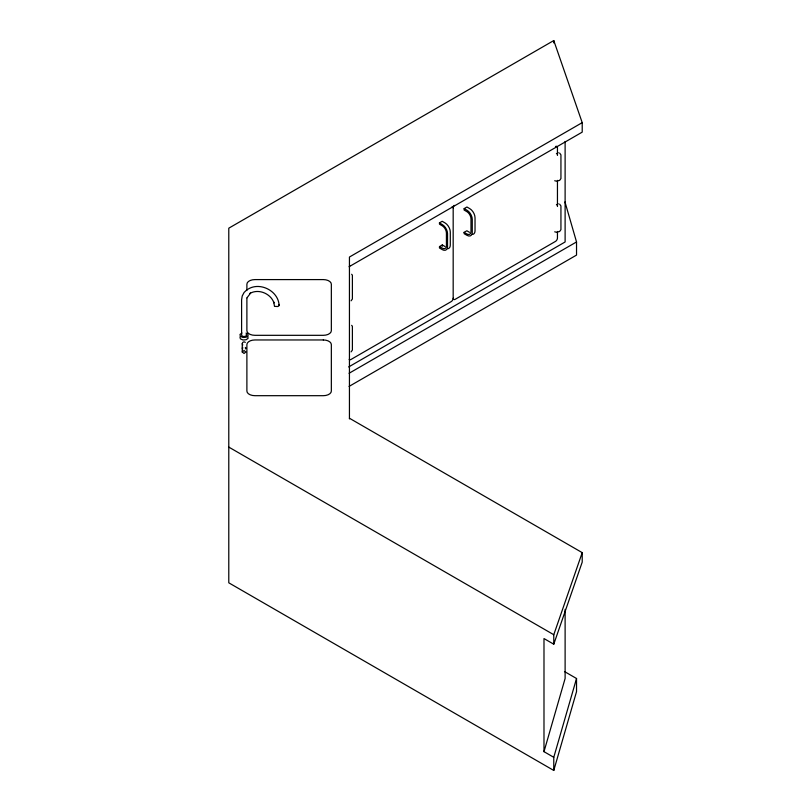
<?xml version="1.0" encoding="UTF-8"?>
<svg xmlns="http://www.w3.org/2000/svg" width="811" height="811" viewBox="0 0 811 811"><rect width="100%" height="100%" fill="white"/><g stroke="black" fill="none" stroke-linecap="round" stroke-linejoin="round"><path stroke-width="1.22" d="M444.965 246.503L442.279 244.952L439.511 246.554L439.43 247.984L442.269 249.626A7.461 4.308 60 0 0 447.53 246.585L447.53 233.639A7.461 4.308 60 0 0 442.269 224.525L439.43 222.883L442.198 221.291L445.036 222.934A7.461 4.308 60 0 1 450.298 232.037L450.298 244.993A7.461 4.308 60 0 1 447.642 248.724M442.198 246.382L442.279 244.952M472.377 234.44A7.461 4.308 60 0 0 475.033 230.709L475.033 217.754A7.461 4.308 60 0 0 469.772 208.65L466.933 207.008L464.166 208.599L464.085 210.029L466.771 211.58A5.941 3.426 60 0 1 470.988 218.899L470.988 231.48A5.941 3.426 60 0 1 466.771 233.923L464.085 232.372L466.842 230.77L469.528 232.321M349.44 266.515L582.217 132.132L582.217 122.643L553.771 40.55L228.783 228.185L228.783 582.815L553.771 770.45L553.771 757.312L543.988 751.665L565.115 678.483L565.115 609.365M553.771 757.312L576.53 678.503L564.497 671.559M553.771 770.45L576.53 691.641L576.53 678.503M543.988 751.665L543.988 638.561L553.771 644.208L553.771 634.719L582.217 552.636L349.44 418.243M553.771 644.208L582.217 562.114L582.217 552.636M242.236 351.994L244.05 350.514L245.855 351.994L244.05 353.474L242.236 351.994L242.236 343.682L242.763 342.364L244.05 341.816L245.327 342.364M246.99 297.819L250.569 293.136L249.595 293.623C258.233 288.26 270.803 293.481 273.976 302.909L273.733 301.966L274.503 306.376L277.93 306.517L279.106 305.554C278.68 291.139 260.179 281.518 248.054 289.152M242.763 347.412L242.236 348.152L242.763 348.892M245.327 348.892L245.855 348.152L245.327 347.412M351.082 300.81L352.39 298.985L352.39 275.264L351.66 274.25M351.082 351.883L352.39 350.058L352.39 326.346L351.66 325.333M247.081 289.639L244.091 292.467L242.215 296.005L241.597 299.888L241.597 334.73L241.85 335.835L243.391 336.524L245.317 336.372L246.493 335.49L246.24 334.375M241.931 332.997L239.965 334.477L240.391 336.332L242.955 337.467L246.159 337.224L248.125 335.744L247.7 333.889L245.997 333.128M582.217 122.643L349.44 257.036L349.44 418.912M556.397 153.766L558.232 152.711M556.397 204.848L558.232 203.784M348.659 366.947L565.115 241.972L565.115 141.438M349.054 373.283L576.53 241.952L564.973 201.939M349.054 386.421L576.53 255.09L576.53 241.952M554.704 180.741L556.468 181.157L559.62 180.407L560.938 178.582L560.938 154.86L559.62 153.036M554.704 231.814L556.468 232.24L559.62 231.49L560.938 229.665L560.938 205.943L559.62 204.119M464.166 208.599L467.014 210.242A7.461 4.308 60 0 1 472.266 219.355L472.266 232.301A7.461 4.308 60 0 1 467.014 235.342L464.166 233.7L464.085 232.372M439.511 246.554L442.198 248.105A5.941 3.426 60 0 0 446.425 245.662L446.425 233.071A5.941 3.426 60 0 0 442.198 225.762L439.511 224.211L439.43 222.883M228.783 447.094L553.771 634.719M242.236 343.682L242.763 344.999M278.852 304.52L279.106 305.554M247.7 336.413L248.125 338.268L246.159 339.748L242.955 339.991L240.391 338.856L239.965 337.001M557.451 155.438L557.451 147.683A2.788 1.612 -60 0 0 555.474 146.538M557.451 180.366L557.451 206.511M557.451 231.449L557.451 237.988A2.788 1.612 -60 0 1 555.474 241.404L455.153 299.33A2.788 1.612 -60 0 1 453.177 298.184L453.177 207.88A2.788 1.612 -60 0 1 454.17 205.335M553.771 40.55L553.771 42.922M246.889 290.51L246.889 284.235A8.039 4.643 0 0 1 254.928 279.592L323.295 279.592A8.039 4.643 0 0 1 331.344 284.235L331.344 330.675A8.039 4.643 0 0 1 323.295 335.318L254.928 335.318A8.039 4.643 0 0 1 246.889 330.675L246.889 298.042M452.193 206.481A2.788 1.612 -60 0 1 453.177 207.88M453.177 298.184A2.788 1.612 -60 0 1 451.21 301.601L350.879 359.526A2.788 1.612 -60 0 1 349.176 359.374M349.176 266.789A2.788 1.612 -60 0 1 349.896 265.542M323.295 339.961L254.928 339.961A8.039 4.643 0 0 0 246.889 344.604L246.889 391.044A8.039 4.643 0 0 0 254.928 395.687L323.295 395.687A8.039 4.643 0 0 0 331.344 391.044L331.344 344.604A8.039 4.643 0 0 0 323.295 339.961"/></g></svg>
